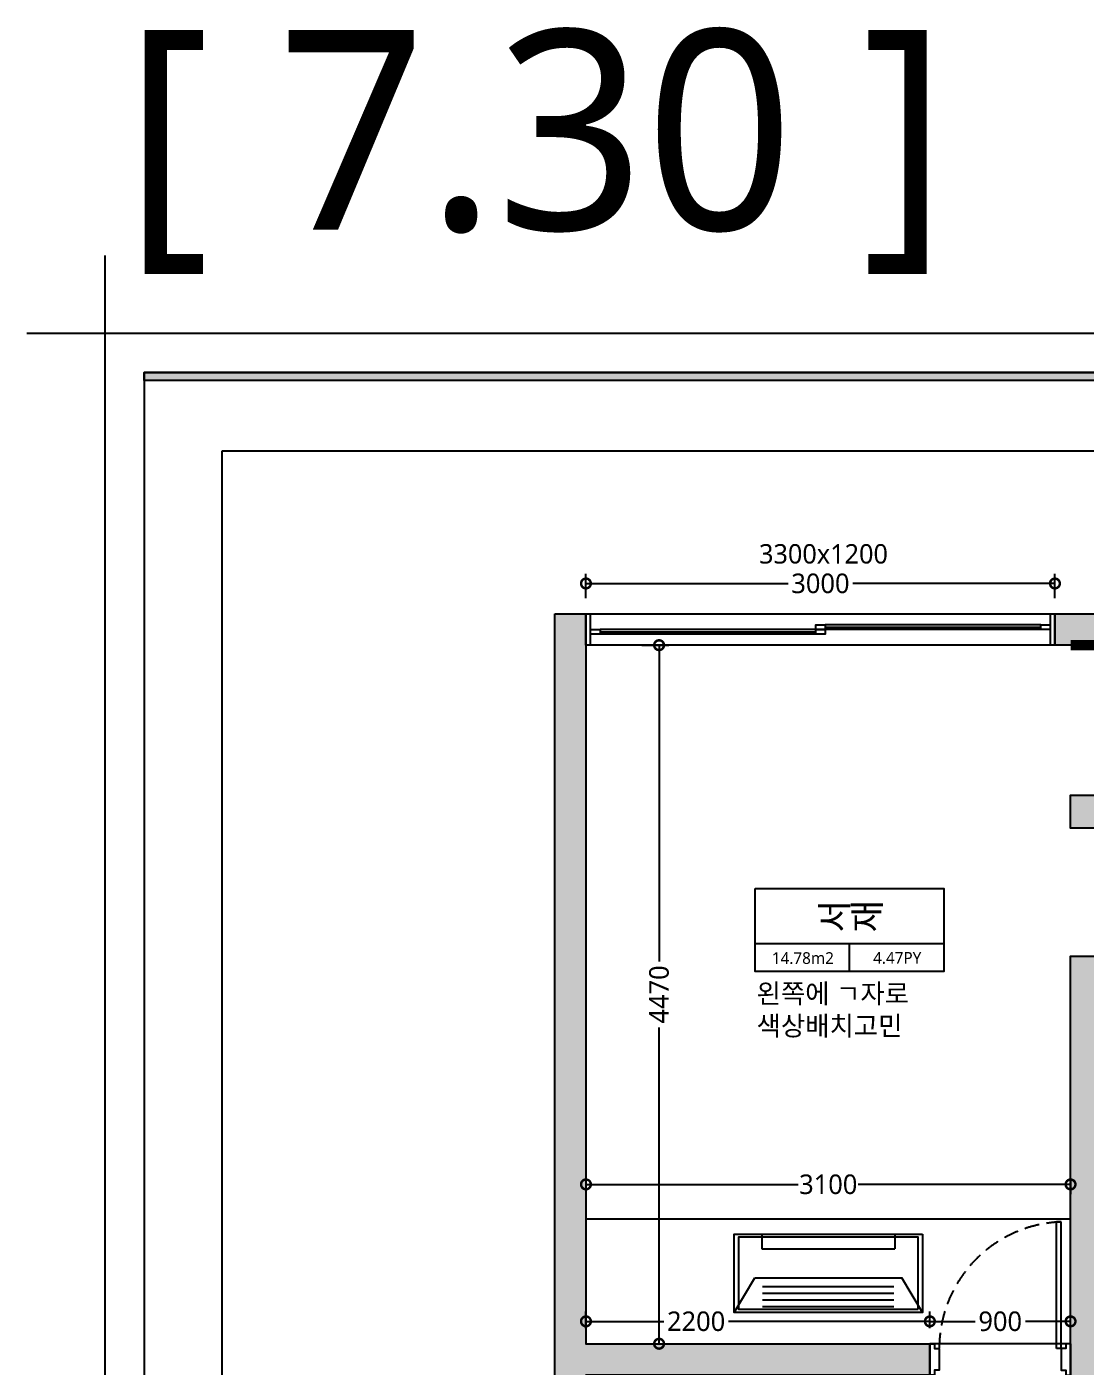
# Model space of a CAD drawing. Header units: millimetres. Extents: x -41292 to 298682, y -22072 to 33155.
# Drawn here: x 254682 to 261458, y 8389 to 16966 of the extents above; entities that cross this region are included whole.
import ezdxf
from ezdxf.enums import TextEntityAlignment as Align

# ---------------------------------------------------------------- set-up
doc = ezdxf.new("R2010")
doc.units = ezdxf.units.MM
for name, pattern in [('CONT', [2, 1, 1]), ('HID', [2.3, 1.5, -0.8]), ('HIDDEN', [9.525, 6.35, -3.175])]:
    doc.linetypes.add(name, pattern=pattern)
for name, color, linetype in [('03-TEXT', 3, 'Continuous'), ('FORM(YOURNAME)-11', 1, 'Continuous'), ('P-门', 4, 'Continuous'), ('S-DIM', 7, 'Continuous'), ('TEX', 3, 'Continuous'), ('문자선', 3, 'Continuous'), ('벽1', 2, 'Continuous'), ('인테리어_가구_제작', 6, 'Continuous'), ('인테리어_기타', 8, 'Continuous'), ('인테리어_치수_내부', 8, 'Continuous'), ('인테리어_해치_벽체', 8, 'Continuous'), ('창호', 4, 'Continuous'), ('틀', 8, 'Continuous')]:
    doc.layers.add(name, color=color, linetype=linetype)
doc.styles.add('YOURNAME', font='@Microsoft JhengHei UI Light.ttf')
doc.styles.add('넥슨고딕', font='@Microsoft JhengHei Light.ttf')
doc.styles.add('돋움', font='malgun.ttf')
doc.styles.add('코레일둥고', font='@Microsoft JhengHei Light.ttf')
doc.dimstyles.new('50', dxfattribs={"dimscale": 50, "dimtxt": 2.5, "dimasz": 2.5, "dimexe": 1.25, "dimexo": 2, "dimtad": 0, "dimdec": 0, "dimtxsty": '넥슨고딕', "dimblk": 'DOTSMALL', "dimcen": 2.5, "dimclrd": 1, "dimclre": 1, "dimclrt": 2, "dimadec": 0, "dimazin": 0, "dimtfac": 1, "dimtdec": 0, "dimtix": 1, "dimtmove": 0, "dimatfit": 3, "dimldrblk": 'DOTSMALL', "dimfxl": 1.25, "dimarcsym": 0})

# ---------------------------------------------------------------- blocks, each defined once
blk = doc.blocks.new('rhsiehxedsl')
at = {"layer": '인테리어_해치_벽체'}
h = blk.add_hatch(color=256, dxfattribs=at)
h.dxf.hatch_style = 1
h.paths.add_polyline_path([(54266, -16290.6), (54266, -16490.6), (54366, -16490.6), (54366, -21710.6), (54566, -21710.6), (54566, -19100.6), (54641, -19100.6), (54641, -17710.6), (54566, -17710.6), (54566, -16290.6)])
h.paths.add_polyline_path([(52456, -17810.6), (53466, -17810.6), (53466, -18020.6), (52456, -18020.6)])
h.paths.add_polyline_path([(57966, -28160.6), (57966, -28360.6), (59146, -28360.6), (59146, -18980.6), (58046, -18980.6), (58046, -17710.6), (57181, -17710.6), (57181, -17910.6), (57846, -17910.6), (57846, -18665.6), (57636, -18665.6), (57636, -18880.6), (57266, -18880.6), (57266, -21510.6), (55466, -21510.6), (55466, -21710.6), (56386, -21710.6), (56386, -23110.6), (55556, -23110.6), (55556, -23310.6), (57236, -23310.6), (57236, -21810.6), (57566, -21810.6), (57566, -21710.6), (57466, -21710.6), (57466, -19230.6), (58986, -19230.6), (58986, -21710.6), (58366, -21710.6), (58366, -21810.6), (58986, -21810.6), (58986, -23210.6), (58846, -23210.6), (58846, -26860.6), (57966, -26860.6), (57966, -27060.6), (58846, -27060.6), (58846, -28160.6)])
h.paths.add_polyline_path([(54456, -27060.6), (54966, -27060.6), (54966, -26860.6), (54656, -26860.6), (54656, -23110.6), (54456, -23110.6)])
h.paths.add_polyline_path([(54456, -28160.6), (54566, -28160.6), (54566, -28650.6), (54456, -28650.6)])
h.paths.add_polyline_path([(49456, -23190.6), (49656, -23190.6), (49656, -28650.6), (49456, -28650.6)])
h.paths.add_polyline_path([(48556, -23190.6), (48556, -23390.6), (45866, -23390.6), (45866, -28280.6), (46566, -28280.6), (46566, -28480.6), (45666, -28480.6), (45666, -23190.6)])
h.paths.add_polyline_path([(49616, -18160.6), (50716, -18160.6), (50716, -18920.6), (49616, -18920.6)], flags=16)
h.paths.add_polyline_path([(48866, -16790.6), (49496, -16790.6), (49496, -16290.6), (50806, -16290.6), (50806, -16490.6), (49616, -16490.6), (49616, -17950.6), (50766, -17950.6), (50766, -17810.6), (51456, -17810.6), (51456, -18020.6), (50916, -18020.6), (50916, -21660.6), (49966, -21660.6), (49966, -21460.6), (50716, -21460.6), (50716, -19120.6), (49166, -19120.6), (49166, -21660.6), (48966, -21660.6), (48966, -18980.6), (49516, -18980.6), (49516, -18160.6), (48966, -18160.6), (48966, -17950.6), (49296, -17950.6), (49296, -17730.6), (49516, -17730.6), (49516, -16990.6), (48866, -16990.6)])
h.paths.add_polyline_path([(45666, -16790.6), (45866, -16790.6), (45866, -21460.6), (48066, -21460.6), (48066, -21660.6), (45866, -21660.6), (45866, -22050.6), (45666, -22050.6)])
at = {"layer": '벽1'}
for points in [[(48866, -16790.6), (49496, -16790.6), (49496, -16290.6), (50806, -16290.6), (50806, -16490.6), (49616, -16490.6), (49616, -17950.6), (50766, -17950.6), (50766, -17810.6), (51456, -17810.6), (51456, -18020.6), (50916, -18020.6), (50916, -21660.6)], [(48966, -21660.6), (48966, -18980.6), (49516, -18980.6), (49516, -18160.6), (48966, -18160.6), (48966, -17950.6), (49296, -17950.6), (49296, -17730.6), (49516, -17730.6), (49516, -16990.6), (48866, -16990.6), (48866, -16790.6)], [(45666, -16790.6), (45866, -16790.6), (45866, -21460.6), (48066, -21460.6), (48066, -21660.6), (45866, -21660.6), (45866, -22050.6), (45666, -22050.6), (45666, -16790.6)]]:
    blk.add_lwpolyline(points, dxfattribs=at)
blk = doc.blocks.new('FORM-ELEVATION')
at = {"layer": 'FORM(YOURNAME)-11'}
h = blk.add_hatch(color=256, dxfattribs=at)
h.dxf.hatch_style = 1
h.paths.add_polyline_path([(-10309, 35708), (71691, 35708), (71691, 35508), (-10309, 35508)])
h.paths.add_polyline_path([(-10309, -21492), (71691, -21492), (71691, -21692), (-10309, -21692)])
at = {"layer": 'Defpoints', "color": 1}
blk.add_lwpolyline([(-11309, 38708), (-11309, 36708), (-13309, 36708)], dxfattribs=at)
at = {"layer": 'Defpoints', "color": 158}
blk.add_lwpolyline([(-10309, -21692), (71691, -21692), (71691, 35708), (-10309, 35708)], close=True, dxfattribs=at)
at = {"layer": 'Defpoints'}
blk.add_lwpolyline([(-8309, 33708), (61071, 33708), (61071, -19692), (-8309, -19692)], close=True, dxfattribs=at)
at = {"layer": 'FORM(YOURNAME)-11', "color": 250}
blk.add_lwpolyline([(-11309, -22692), (72691, -22692), (72691, 36708), (-11309, 36708)], close=True, dxfattribs=at)
at = {"layer": 'FORM(YOURNAME)-11'}
blk.add_lwpolyline([(-10309, 35708), (71691, 35708), (71691, 35508), (-10309, 35508)], close=True, dxfattribs=at)
at = {"layer": 'FORM(YOURNAME)-11', "color": 3, "style": 'YOURNAME'}
for tag, height, p in [('1', 451, (71041, -1219)), ('2', 451, (71041, -1863)), ('3', 451, (71041, -3150)), ('4', 451, (71041, -5081)), ('5', 515, (71041, -7398)), ('6', 515, (71041, -9650)), ('7', 515, (71041, -11903)), ('8', 515, (71041, -14155)), ('9', 515, (71041, -16408)), ('10', 515, (66791, -18596)), ('11', 515, (71041, -18660)), ('12', 515, (66791, -20848)), ('13', 515, (71041, -20848))]:
    blk.add_attdef(tag, text='', height=height, dxfattribs=at).set_placement(p, align=Align.MIDDLE_RIGHT)
blk = doc.blocks.new('wkrdms')
at = {"layer": 'TEX', "color": 240, "true_color": 0xed1f24}
blk.add_lwpolyline([(124696.8, 19078.4), (124696.8, 18618.4), (123546.8, 18618.4), (123546.8, 19078.4)], close=True, dxfattribs=at)
at = {"layer": '인테리어_치수_내부'}
for points in [[(124724.3, 18597.4), (124724.3, 19099.4), (123519.3, 19099.4), (123519.3, 18597.4), (124724.3, 18597.4)], [(123519.3, 19099.4), (123651.8, 18878.4)], [(123702, 19060.1), (124541.6, 19060.1)], [(124724.3, 19099.4), (124591.7, 18878.4)], [(123702, 19017.9), (124541.6, 19017.9)], [(123702, 18975.8), (124541.6, 18975.8)], [(123651.8, 18878.4), (124591.7, 18878.4)], [(123702, 18933.7), (124541.6, 18933.7)], [(123696.6, 18597.4), (123696.6, 18692)], [(123696.6, 18692), (124547, 18692)], [(124547, 18597.4), (124547, 18692)]]:
    blk.add_lwpolyline(points, dxfattribs=at)
blk = doc.blocks.new('asesdxd')
at = {"layer": 'P-门', "linetype": 'HIDDEN', "ltscale": 15}
blk.add_arc((78936, 8509.4), 810, 92.12255, 180, dxfattribs=at)
at = {"layer": '창호'}
for p, q in [((78776, 13139.4), (77396, 13139.4)), ((77336, 13109.4), (75956, 13109.4)), ((77336, 13079.4), (75956, 13079.4)), ((78776, 13109.4), (77396, 13109.4)), ((78906, 9319.4), (78876, 9319.4)), ((78876, 8509.4), (78876, 9318.8)), ((78906, 8509.4), (78906, 9319.4)), ((78966, 8539.4), (78066, 8539.4)), ((78066, 8539.4), (78066, 8339.4)), ((78906, 8509.4), (78876, 8509.4)), ((78966, 8339.4), (78966, 8539.4)), ((78966, 8539.4), (78966, 8339.4))]:
    blk.add_line(p, q, dxfattribs=at)
for points in [[(78066, 8539.4), (78096, 8539.4), (78096, 8509.4), (78126, 8509.4), (78126, 8369.4), (78096, 8369.4), (78096, 8339.4), (78066, 8339.4), (78066, 8539.4)], [(78966, 8539.4), (78936, 8539.4), (78936, 8509.4), (78906, 8509.4), (78906, 8369.4), (78936, 8369.4), (78936, 8339.4), (78966, 8339.4), (78966, 8539.4)]]:
    blk.add_lwpolyline(points, dxfattribs=at)
at = {"layer": '틀'}
for p, q in [((75866, 13209.4), (78866, 13209.4)), ((75866, 13009.4), (75866, 13209.4)), ((75896, 13009.4), (75896, 13209.4)), ((78836, 13209.4), (78836, 13009.4)), ((78866, 13209.4), (78866, 13009.4)), ((77396, 13124.4), (78776, 13124.4)), ((75956, 13094.4), (77336, 13094.4)), ((78866, 13009.4), (75866, 13009.4))]:
    blk.add_line(p, q, dxfattribs=at)
for points in [[(77336, 13109.4), (77336, 13139.4), (77396, 13139.4), (77396, 13109.4)], [(78776, 13109.4), (78776, 13139.4), (78836, 13139.4), (78836, 13109.4)], [(75896, 13079.4), (75896, 13109.4), (75956, 13109.4), (75956, 13079.4)], [(77336, 13079.4), (77336, 13109.4), (77396, 13109.4), (77396, 13079.4)]]:
    blk.add_lwpolyline(points, close=True, dxfattribs=at)
blk = doc.blocks.new('_DotSmall')
at = {"color": 0, "linetype": 'ByBlock', "const_width": 0.5}
blk.add_lwpolyline([(-0.0625, 0, 1), (0.0625, 0, 1)], format="xyb", close=True, dxfattribs=at)
blk = doc.blocks.new('*D379')
at = {"layer": 'Defpoints', "color": 0, "transparency": 16777216}
for p in [(258258.4, 9679.4), (261358.4, 9679.4), (258258.4, 9559)]:
    blk.add_point(p, dxfattribs=at)
at = {"layer": 'S-DIM', "color": 1, "lineweight": -2, "transparency": 16777216}
for p, q in [((258258.4, 9579.4), (258258.4, 9496.5)), ((258258.4, 9559), (259616, 9559)), ((261358.4, 9559), (260000.7, 9559)), ((261358.4, 9579.4), (261358.4, 9496.5))]:
    blk.add_line(p, q, dxfattribs=at)
at = {"layer": 'S-DIM', "color": 1, "lineweight": -2, "transparency": 16777216, "xscale": 125, "yscale": 125, "zscale": 125, "rotation": 180}
blk.add_blockref('_DotSmall', (258258.4, 9559), dxfattribs=at)
at = {"layer": 'S-DIM', "color": 1, "lineweight": -2, "transparency": 16777216, "xscale": 125, "yscale": 125, "zscale": 125}
blk.add_blockref('_DotSmall', (261358.4, 9559), dxfattribs=at)
at = {"layer": 'S-DIM', "color": 2, "transparency": 16777216, "insert": (259808.4, 9559), "char_height": 125, "attachment_point": 5, "style": '넥슨고딕'}
blk.add_mtext('3100', dxfattribs=at)
blk = doc.blocks.new('*D398')
at = {"layer": 'Defpoints', "color": 0, "transparency": 16777216}
for p in [(260458.4, 8682.6), (258258.4, 8539.4), (260458.4, 8539.4)]:
    blk.add_point(p, dxfattribs=at)
at = {"layer": 'S-DIM', "color": 1, "lineweight": -2, "transparency": 16777216}
for p, q in [((258258.4, 8639.4), (258258.4, 8745.1)), ((258258.4, 8682.6), (258756, 8682.6)), ((260458.4, 8682.6), (259170.5, 8682.6)), ((260458.4, 8639.4), (260458.4, 8745.1))]:
    blk.add_line(p, q, dxfattribs=at)
at = {"layer": 'S-DIM', "color": 1, "lineweight": -2, "transparency": 16777216, "xscale": 125, "yscale": 125, "zscale": 125, "rotation": 180}
blk.add_blockref('_DotSmall', (258258.4, 8682.6), dxfattribs=at)
at = {"layer": 'S-DIM', "color": 1, "lineweight": -2, "transparency": 16777216, "xscale": 125, "yscale": 125, "zscale": 125}
blk.add_blockref('_DotSmall', (260458.4, 8682.6), dxfattribs=at)
at = {"layer": 'S-DIM', "color": 2, "transparency": 16777216, "insert": (258963.2, 8682.6), "char_height": 125, "attachment_point": 5, "style": '넥슨고딕'}
blk.add_mtext('2200', dxfattribs=at)
blk = doc.blocks.new('*D394')
at = {"layer": 'Defpoints', "color": 0, "transparency": 16777216}
for p in [(261358.4, 8682.6), (260458.4, 8539.4), (261358.4, 8539.4)]:
    blk.add_point(p, dxfattribs=at)
at = {"layer": 'S-DIM', "color": 1, "lineweight": -2, "transparency": 16777216}
for p, q in [((260458.4, 8639.4), (260458.4, 8745.1)), ((260458.4, 8682.6), (260747.4, 8682.6)), ((261358.4, 8682.6), (261069.4, 8682.6)), ((261358.4, 8639.4), (261358.4, 8745.1))]:
    blk.add_line(p, q, dxfattribs=at)
at = {"layer": 'S-DIM', "color": 1, "lineweight": -2, "transparency": 16777216, "xscale": 125, "yscale": 125, "zscale": 125, "rotation": 180}
blk.add_blockref('_DotSmall', (260458.4, 8682.6), dxfattribs=at)
at = {"layer": 'S-DIM', "color": 1, "lineweight": -2, "transparency": 16777216, "xscale": 125, "yscale": 125, "zscale": 125}
blk.add_blockref('_DotSmall', (261358.4, 8682.6), dxfattribs=at)
at = {"layer": 'S-DIM', "color": 2, "transparency": 16777216, "insert": (260908.4, 8682.6), "char_height": 125, "attachment_point": 5, "style": '넥슨고딕'}
blk.add_mtext('900', dxfattribs=at)
blk = doc.blocks.new('*D395')
at = {"layer": 'Defpoints', "color": 0, "transparency": 16777216}
for p in [(258514.9, 13009.4), (258726.2, 13009.4), (258514.9, 8539.4)]:
    blk.add_point(p, dxfattribs=at)
at = {"layer": 'S-DIM', "color": 1, "lineweight": -2, "transparency": 16777216}
for p, q in [((258614.9, 13009.4), (258788.7, 13009.4)), ((258726.2, 13009.4), (258726.2, 10985.1)), ((258726.2, 8539.4), (258726.2, 10563.7)), ((258614.9, 8539.4), (258788.7, 8539.4))]:
    blk.add_line(p, q, dxfattribs=at)
at = {"layer": 'S-DIM', "color": 1, "lineweight": -2, "transparency": 16777216, "xscale": 125, "yscale": 125, "zscale": 125}
for p, rotation in [((258726.2, 13009.4), 90), ((258726.2, 8539.4), 270)]:
    blk.add_blockref('_DotSmall', p, dxfattribs=dict(at, rotation=rotation))
at = {"layer": 'S-DIM', "color": 2, "transparency": 16777216, "insert": (258726.2, 10774.4), "char_height": 125, "attachment_point": 5, "rotation": 90, "style": '넥슨고딕'}
blk.add_mtext('4470', dxfattribs=at)
blk = doc.blocks.new('*D466')
at = {"layer": 'Defpoints', "color": 0, "transparency": 16777216}
for p in [(261258.4, 13404.1), (258258.4, 13209.4), (261258.4, 13209.4)]:
    blk.add_point(p, dxfattribs=at)
at = {"layer": 'S-DIM', "color": 1, "lineweight": -2, "transparency": 16777216}
for p, q in [((258258.4, 13309.4), (258258.4, 13466.6)), ((261258.4, 13309.4), (261258.4, 13466.6)), ((258258.4, 13404.1), (259551.9, 13404.1)), ((261258.4, 13404.1), (259964.8, 13404.1))]:
    blk.add_line(p, q, dxfattribs=at)
at = {"layer": 'S-DIM', "color": 1, "lineweight": -2, "transparency": 16777216, "xscale": 125, "yscale": 125, "zscale": 125, "rotation": 180}
blk.add_blockref('_DotSmall', (258258.4, 13404.1), dxfattribs=at)
at = {"layer": 'S-DIM', "color": 1, "lineweight": -2, "transparency": 16777216, "xscale": 125, "yscale": 125, "zscale": 125}
blk.add_blockref('_DotSmall', (261258.4, 13404.1), dxfattribs=at)
at = {"layer": 'S-DIM', "color": 2, "transparency": 16777216, "insert": (259758.4, 13404.1), "char_height": 125, "attachment_point": 5, "style": '넥슨고딕'}
blk.add_mtext('3000', dxfattribs=at)

msp = doc.modelspace()

# ---------------------------------------------------------------- linework, layer by layer
at = {"color": 244, "linetype": 'HID', "ltscale": 30, "true_color": 0x991b1e, "const_width": 65}
msp.add_lwpolyline([(261358.38, 13009.4), (261908.38, 13009.4), (261908.38, 12269.4)], dxfattribs=at)
at = {"layer": '인테리어_가구_제작', "color": 8, "linetype": 'CONT', "ltscale": 200}
msp.add_lwpolyline([(258258.38, 9339.4), (261358.38, 9339.4)], dxfattribs=at)
at = {"layer": '인테리어_기타', "color": 152, "true_color": 0x2776bb}
msp.add_line((259945.11, 10920.9), (259945.11, 11097.78), dxfattribs=at)
msp.add_lwpolyline([(259341.51, 11451.54), (260548.71, 11451.54), (260548.71, 11097.78), (259341.51, 11097.78)], close=True, dxfattribs=at)
msp.add_lwpolyline([(260548.71, 11097.78), (260548.71, 10920.9), (259341.51, 10920.9), (259341.51, 11097.78)], dxfattribs=at)

# ---------------------------------------------------------------- block references
for name, p in [('asesdxd', (182392.4, 0)), ('rhsiehxedsl', (212392.4, 30000))]:
    msp.add_blockref(name, p)
at = {"color": 20, "xscale": -1, "rotation": 180}
msp.add_blockref('wkrdms', (135686.6, 27838.77), dxfattribs=at)
at = {"layer": '인테리어_가구_제작', "color": 8, "linetype": 'CONT', "ltscale": 200, "xscale": 0.25, "yscale": 0.25, "zscale": 0.25}
msp.add_blockref('FORM-ELEVATION', (258008.82, 5826.1), dxfattribs=at)

# ---------------------------------------------------------------- texts
at = {"layer": '03-TEXT'}
for s, height, style, p in [('[ 7.30 ]', 1279.111, '코레일둥고', (257936.83, 15667.21)), ('서재', 166.667, '코레일둥고', (259940.14, 11198.08)), ('14.78m2', 75, '넥슨고딕', (259646.09, 10969.78)), ('4.47PY', 75, '넥슨고딕', (260249.59, 10971.17))]:
    msp.add_text(s, height=height, dxfattribs=dict(at, style=style)).set_placement(p, align=Align.CENTER)
at = {"layer": '문자선', "insert": (259349.67, 10842.02), "char_height": 123.996, "attachment_point": 1, "style": '돋움'}
msp.add_mtext_dynamic_manual_height_columns('왼쪽에 ㄱ자로\\P색상배치고민', width=1465.0224, gutter_width=184.39, heights=[841.74], dxfattribs=at)
at = {"layer": '인테리어_기타', "color": 152, "true_color": 0x2776bb, "insert": (259365.68, 13655.79), "char_height": 123.996, "attachment_point": 1, "style": '돋움'}
msp.add_mtext_dynamic_manual_height_columns('3300x1200', width=907.5443, gutter_width=184.39, heights=[260.41], dxfattribs=at)

# ---------------------------------------------------------------- dimensions: what is measured, and where the dimension line sits
at = {"layer": 'S-DIM'}
for base, p1, p2, picture, middle in [((261258.38, 13404.11), (258258.38, 13209.4), (261258.38, 13209.4), '*D466', (259758.38, 13404.11)), ((258258.38, 9558.98), (261358.38, 9679.4), (258258.38, 9679.4), '*D379', (259808.38, 9558.98))]:
    dim = msp.add_linear_dim(base=base, p1=p1, p2=p2, dimstyle='50', dxfattribs=at)
    dim.commit()
    dim.dimension.update_dxf_attribs({"geometry": picture, "text_midpoint": middle})
dim = msp.add_linear_dim(base=(258726.15, 13009.4), p1=(258514.94, 8539.4), p2=(258514.94, 13009.4), angle=90, dimstyle='50', dxfattribs=at)
dim.commit()
dim.dimension.update_dxf_attribs({"geometry": '*D395', "text_midpoint": (258726.15, 10774.4)})
for base, p1, p2, picture, middle in [((260458.38, 8682.61), (258258.38, 8539.4), (260458.38, 8539.4), '*D398', (258963.22, 8682.61)), ((261358.38, 8682.61), (260458.38, 8539.4), (261358.38, 8539.4), '*D394', (260908.38, 8682.61))]:
    dim = msp.add_linear_dim(base=base, p1=p1, p2=p2, dimstyle='50', dxfattribs=at)
    dim.commit()
    dim.dimension.update_dxf_attribs({"geometry": picture, "text_midpoint": middle, "dimtype": 160})

doc.saveas('drawing.dxf')
